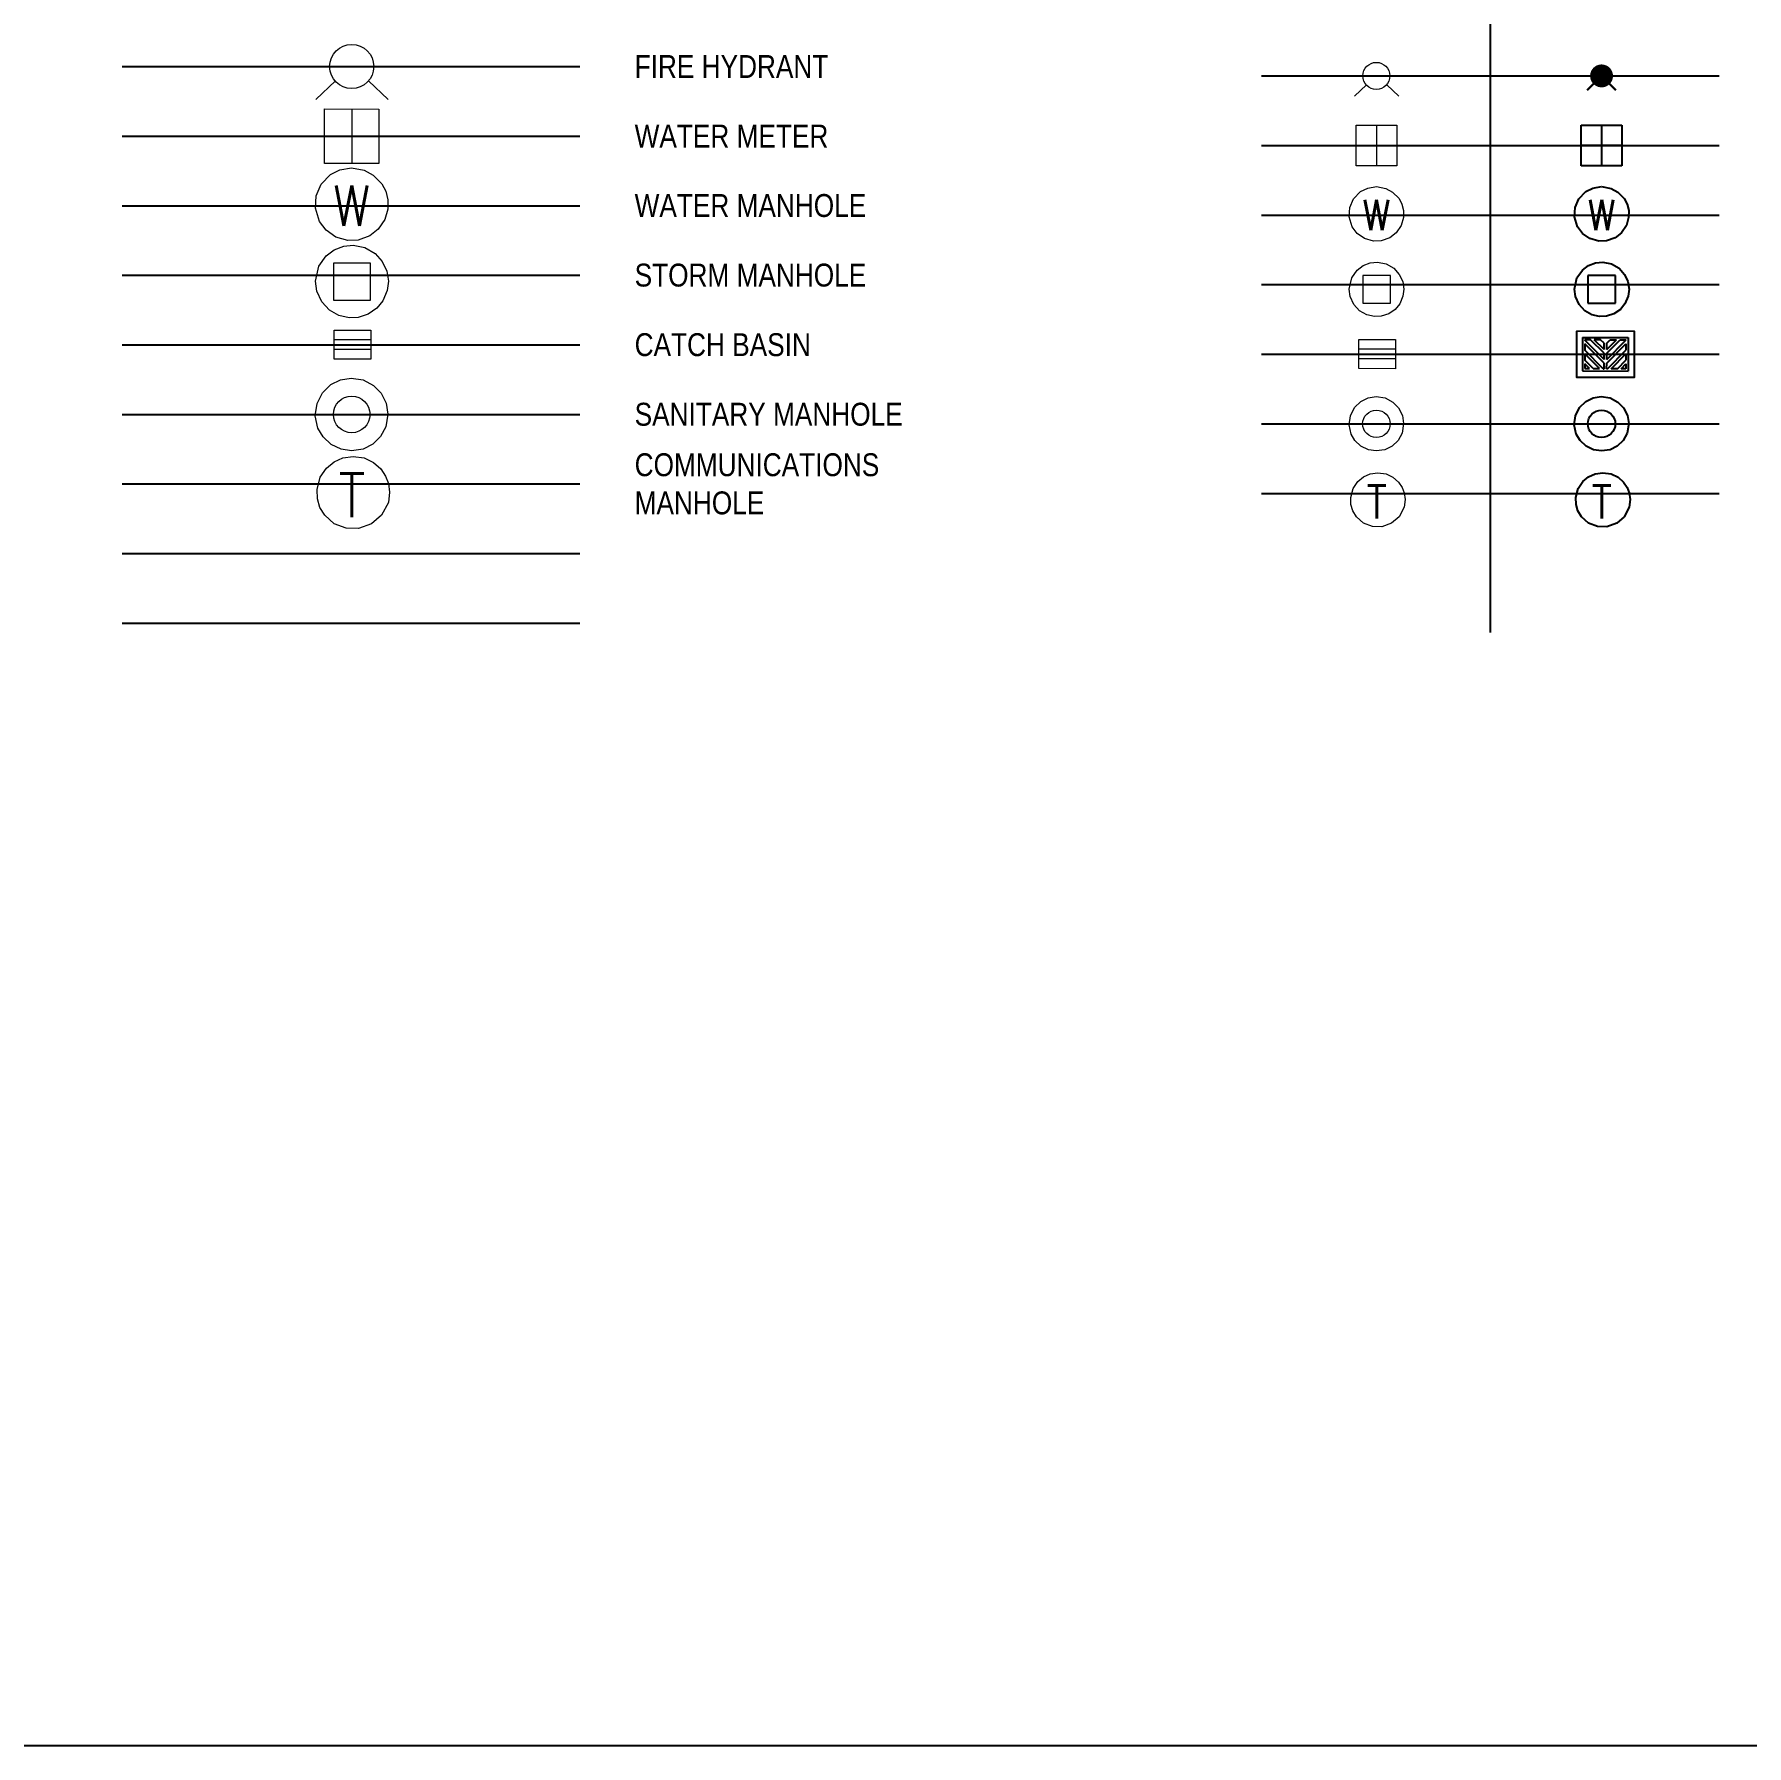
# Model space of a CAD drawing. Extents: x -0.5 to 31.5, y 0 to 18.5.
# Drawn here: x 10.01 to 19.36, y 0 to 9.35 of the extents above; entities that cross this region are included whole.
import ezdxf
from ezdxf.enums import TextEntityAlignment as Align
from ezdxf.lldxf.tags import DXFTag

# ---------------------------------------------------------------- set-up
doc = ezdxf.new("R2010")
doc.units = 0
doc.header["$MEASUREMENT"] = 0
for name, color, linetype, lineweight in [('C-UTIL-WATR-SYMB', 154, 'Continuous', 30), ('V-UTIL-FIBR-E-ITS-PDF', 22, 'FIBERO2', 15), ('V-UTIL-SSWR-SRVC-E', 97, 'SEWER', 15), ('V-UTIL-STRM-E', 77, 'STORM', 15), ('V-UTIL-WATR-E', 162, 'WATER', 15)]:
    doc.layers.add(name, color=color, linetype=linetype, lineweight=lineweight)
doc.layers.add('G-NPLT', color=151, linetype='Continuous', plot=False)
doc.layers.add('GN-ANNO', color=2, linetype='Continuous')
doc.styles.add('Note10', font='romans.shx', dxfattribs={"width": 0.9, "height": 0.1})
doc.styles.add('PMXLIN', font='simplex.shx')
doc.styles.get("Standard").update_dxf_attribs({"font": 'ARIALN.TTF'})
tags = doc.linetypes.add('FIBERO2', pattern='A,0.61,-0.17,["FO",PMXLIN,S=0.1,R=0,X=-0.12,Y=-0.05],-0.1', length=0.88).pattern_tags.tags
tags[6] = DXFTag(74, 10)
doc.linetypes.add('SEWER', pattern='A,0.5,-0.05,["S",Standard,S=0.1,R=0,X=0,Y=-0.05],-0.15,0.5', length=1.2)
doc.linetypes.add('STORM', pattern='A,1.3,-0.07,["SD",PMXLIN,S=0.1,R=0,X=-0.05,Y=-0.05],-0.13', length=1.5)
doc.linetypes.add('WATER', pattern='A,1.36,-0.08,["W",PMXLIN,S=0.1,R=0,X=-0.05,Y=-0.05],-0.07', length=1.51)

# ---------------------------------------------------------------- blocks, each defined once
blk = doc.blocks.new('CB-1')
at = {"color": 0, "linetype": 'ByBlock'}
for p, q in [((-0.9166666666667425, 1.250000000000028), (0.9166666666667425, 1.250000000000028)), ((-0.9166666666665151, -1.250000000000085), (-0.9166666666667425, 1.249999999999915)), ((-0.7895427666921933, 1.122876100025366), (-0.7592172612687591, 1.122876100025366)), ((-0.7895427666919659, 0.8065948909691372), (-0.7895427666921933, 1.122876100025366)), ((0.2939550566195521, 0.06970378213739536), (-0.7597066030693895, 1.123365441826337)), ((0.49110712471429, 0.06970378213739536), (-0.5620651931737939, 1.122876100025366)), ((-0.5620651931737939, 1.122876100025366), (-0.2154584786942451, 1.122876100025479)), ((0.7895427666921933, 0.1178748546390409), (-0.2154584786942451, 1.122876100025479)), ((0.7895427666924206, 0.3150269227337787), (-0.01830641059973459, 1.122876100025479)), ((-0.01830641059973459, 1.122876100025479), (0.328300303880269, 1.122876100025479)), ((0.7895427666921933, 0.661633637213555), (0.328300303880269, 1.122876100025479)), ((0.7895427666919659, 0.8587857053082928), (0.5254523719747795, 1.122876100025479)), ((0.5254523719747795, 1.122876100025479), (0.7895427666924206, 1.122876100025479)), ((0.7895427666924206, 1.122876100025479), (0.7895427666919659, 0.8587857053082928)), ((0.9166666666667425, -1.249999999999972), (0.9166666666667425, 1.250000000000028)), ((-0.05265165786022408, 0.06970378213739536), (-0.7895427666919659, 0.8065948909691372)), ((-0.2498037259549619, 0.06970378213739536), (-0.7895427666921933, 0.609442822874513)), ((-0.7895427666919659, 0.2628361083947368), (-0.7895427666921933, 0.609442822874513)), ((-0.5964104404345107, 0.06970378213728168), (-0.7895427666919659, 0.2628361083947368)), ((-0.2498037259549619, 0.06970378213739536), (-0.5964104404345107, 0.06970378213728168)), ((0.2939550566195521, 0.06970378213739536), (-0.05265165786022408, 0.06970378213739536)), ((0.7895427666919659, 0.06970378213739536), (0.49110712471429, 0.06970378213739536)), ((0.7895427666921933, 0.661633637213555), (0.7895427666924206, 0.3150269227337787)), ((0.7895427666921933, 0.1178748546390409), (0.7895427666919659, 0.06970378213739536)), ((-0.5964104404345107, -0.06970378213733852), (-0.7895427666919659, -0.2628361083947937)), ((-0.0526516578599967, -0.06970378213733852), (-0.7895427666919659, -0.8065948909693077)), ((-0.2498037259549619, -0.06970378213733852), (-0.7895427666921933, -0.6094428228745699)), ((-0.7895427666919659, -0.2628361083947937), (-0.7895427666921933, -0.6094428228745699)), ((-0.7895427666919659, -0.8065948909693077), (-0.7895427666919659, -1.122876100025422)), ((0.2939550566195521, -0.06970378213733852), (-0.7597066030693895, -1.12336544182628)), ((-0.2498037259549619, -0.06970378213733852), (-0.5964104404345107, -0.06970378213733852)), ((0.4911071247140626, -0.06970378213733852), (-0.5620651931737939, -1.122876100025422)), ((0.7895427666924206, -0.1178748546389841), (-0.2154584786942451, -1.122876100025422)), ((0.2939550566195521, -0.06970378213733852), (-0.0526516578599967, -0.06970378213733852)), ((0.7895427666921933, -0.3150269227336082), (-0.01830641059927984, -1.122876100025422)), ((0.7895427666919659, -0.6616336372134981), (0.328300303880269, -1.122876100025422)), ((0.7895427666924206, -0.06970378213733852), (0.4911071247140626, -0.06970378213733852)), ((0.7895427666919659, -0.8587857053081223), (0.5254523719752342, -1.122876100025422)), ((0.7895427666924206, -0.1178748546389841), (0.7895427666924206, -0.06970378213733852)), ((0.7895427666919659, -0.6616336372134981), (0.7895427666921933, -0.3150269227336082)), ((0.7895427666921933, -1.122876100025422), (0.7895427666919659, -0.8587857053081223)), ((-0.9166666666665151, -1.249999999999972), (0.9166666666667425, -1.249999999999972)), ((-0.7895427666919659, -1.122876100025422), (-0.7592172612685317, -1.122876100025422)), ((-0.5620651931737939, -1.122876100025422), (-0.2154584786942451, -1.122876100025422)), ((-0.01830641059927984, -1.122876100025422), (0.328300303880269, -1.122876100025422)), ((0.5254523719752342, -1.122876100025422), (0.7895427666921933, -1.122876100025422))]:
    blk.add_line(p, q, dxfattribs=at)
blk.add_lwpolyline([(-1.25, -1.583333333333314), (1.250000000000227, -1.583333333333371), (1.250000000000227, 1.583333333333343), (-1.25, 1.583333333333371)], close=True, dxfattribs=at)
blk = doc.blocks.new('wfh2p')
blk.add_wipeout([(-0.1250218925686963, 1.1102230246251565e-16), (-0.12026269687808798, -0.02392609244615014), (-0.10670965420794207, -0.04420965420794187), (-0.08642609244615035, -0.05776269687808801), (-0.06250000000000008, -0.06252189256869634), (-0.03857390755384983, -0.05776269687808801), (-0.0182903457920581, -0.04420965420794187), (-0.004737303121911951, -0.02392609244614992), (2.1892568696363357e-05, 1.1102230246251565e-16), (-0.004737303121911951, 0.023926092446150155), (-0.0182903457920581, 0.04420965420794232), (-0.03857390755385027, 0.05776269687808824), (-0.0625000000000003, 0.06252189256869634), (-0.08642609244615056, 0.05776269687808802), (-0.10670965420794229, 0.04420965420794187), (-0.12026269687808822, 0.02392609244614971)])
at = {"color": 0}
for q in [(0.015625, 0.078125), (0.015625, -0.078125)]:
    blk.add_line((-0.0625, 0), q, dxfattribs=at)
at = {"color": 0, "const_width": 0.0625, "flags": 128}
blk.add_lwpolyline([(-0.03125, 0, 1), (-0.09375, 0, 1)], format="xyb", close=True, dxfattribs=at)

msp = doc.modelspace()

# ---------------------------------------------------------------- linework, layer by layer
at = {"layer": 'G-NPLT'}
for p, q in [((17.96004705557094, 6.079912863090646), (17.96004705557094, 12.91991286306969)), ((10.48637955030426, 9.171210368156208), (12.98637955030426, 9.171210368156208)), ((16.71004705557094, 9.11991286308133), (19.21004705557094, 9.11991286308133)), ((10.48637955030426, 8.791210368157373), (12.98637955030426, 8.791210368157373)), ((16.71004705557094, 8.739912863082495), (19.21004705557094, 8.739912863082495)), ((10.48637955030426, 8.411210368158537), (12.98637955030426, 8.411210368158537)), ((16.71004705557094, 8.35991286308366), (19.21004705557094, 8.35991286308366)), ((10.48637955030426, 8.031210368159702), (12.98637955030426, 8.031210368159702)), ((16.71004705557094, 7.979912863084824), (19.21004705557094, 7.979912863084824)), ((10.48637955030426, 7.651210368160866), (12.98637955030426, 7.651210368160866)), ((16.71004705557094, 7.599912863085988), (19.21004705557094, 7.599912863085988)), ((10.48637955030426, 7.271210368162031), (12.98637955030426, 7.271210368162031)), ((16.71004705557094, 7.219912863087153), (19.21004705557094, 7.219912863087153)), ((10.48637955030426, 6.891210368163195), (12.98637955030426, 6.891210368163195)), ((16.71004705557094, 6.839912863088317), (19.21004705557094, 6.839912863088317)), ((10.48637955030426, 6.51121036816436), (12.98637955030426, 6.51121036816436)), ((10.48637955030426, 6.131210368165524), (12.98637955030426, 6.131210368165524))]:
    msp.add_line(p, q, dxfattribs=at)
msp.add_lwpolyline([(0, 18.54583332971203), (31.5, 18.54583332971203), (31.5, -1.77635683940025e-15), (0, 0)], close=True, dxfattribs=at)
at = {"layer": 'GN-ANNO'}
for p, q in [((18.45598560017494, 8.628498920394698), (18.45598560017494, 8.851326805770288)), ((18.45598560017494, 8.851326805770288), (18.67817310184433, 8.850857694132204)), ((18.56731372566388, 8.852412863082494), (18.56731372566388, 8.627412863082494)), ((18.67817310184433, 8.850857694132204), (18.67817310184433, 8.628498920394698)), ((18.67981372566388, 8.739912863082495), (18.45481372566388, 8.739912863082495)), ((18.67817310184433, 8.628498920394698), (18.45598560017494, 8.628498920394698)), ((18.51983576014292, 8.507197421149828), (18.56771531824608, 8.515214535661867)), ((18.56771531824608, 8.515214535661867), (18.61900482364118, 8.505839536465134)), ((18.42228660466036, 8.4007156791626), (18.44273391347497, 8.448212425584858)), ((18.44273391347497, 8.448212425584858), (18.48077296351668, 8.487815663775324)), ((18.48077296351668, 8.487815663775324), (18.51983576014292, 8.507197421149828)), ((18.61900482364118, 8.505839536465134), (18.65590824891234, 8.484589535356859)), ((18.65590824891234, 8.484589535356859), (18.6911995216634, 8.449862587399034)), ((18.6911995216634, 8.449862587399034), (18.70719277744767, 8.419062960492225)), ((18.70719277744767, 8.419062960492225), (18.71585519578194, 8.384667128211946)), ((18.41936556012489, 8.349769450604287), (18.42228660466036, 8.4007156791626)), ((18.43555169334987, 8.29567705429457), (18.41936556012489, 8.349769450604287)), ((18.71538501704464, 8.34614203512268), (18.70299000074275, 8.303066454320865)), ((18.71585519578194, 8.384667128211946), (18.71538501704464, 8.34614203512268)), ((18.46304342209015, 8.259213166259938), (18.43555169334987, 8.29567705429457)), ((18.50313552250274, 8.231252069696561), (18.46304342209015, 8.259213166259938)), ((18.55157332799983, 8.217516794455365), (18.50313552250274, 8.231252069696561)), ((18.64155419687859, 8.236126706550781), (18.59425945428785, 8.21899682647148)), ((18.67611925200446, 8.263188566300446), (18.64155419687859, 8.236126706550781)), ((18.70299000074275, 8.303066454320865), (18.67611925200446, 8.263188566300446)), ((18.59425945428785, 8.21899682647148), (18.55157332799983, 8.217516794455365)), ((18.43301245498109, 8.017683060190244), (18.46285319319099, 8.059288102594506)), ((18.46285319319099, 8.059288102594506), (18.49575452145758, 8.084302176786364)), ((18.49575452145758, 8.084302176786364), (18.53426692736206, 8.099616915526926)), ((18.53426692736206, 8.099616915526926), (18.5735444818983, 8.102679864329762)), ((18.5735444818983, 8.102679864329762), (18.62161825955949, 8.093498201247199)), ((18.62161825955949, 8.093498201247199), (18.66286893582541, 8.068986732145492)), ((18.66286893582541, 8.068986732145492), (18.69251786092167, 8.035960753348842)), ((18.41888837390683, 7.95522979925539), (18.43301245498109, 8.017683060190244)), ((18.42420600450236, 7.915190124599972), (18.41888837390683, 7.95522979925539)), ((18.64394958376755, 8.029766985355888), (18.49242671723581, 8.029766983098884)), ((18.49242671723581, 8.029766983098884), (18.49242671950591, 7.87824411657151)), ((18.64394958603765, 7.878244118828512), (18.64394958376755, 8.029766985355888)), ((18.69251786092167, 8.035960753348842), (18.7110806652588, 7.996226370041619)), ((18.7110806652588, 7.996226370041619), (18.71757615497439, 7.956043353185883)), ((18.71757615497439, 7.956043353185883), (18.71269288996804, 7.917377181324479)), ((18.44421042102726, 7.871349216876329), (18.42420600450236, 7.915190124599972)), ((18.47601705869996, 7.836934673154097), (18.44421042102726, 7.871349216876329)), ((18.49242671950591, 7.87824411657151), (18.64394958603765, 7.878244118828512)), ((18.69460254354739, 7.874968497555015), (18.67006905990524, 7.844712009622377)), ((18.71269288996804, 7.917377181324479), (18.69460254354739, 7.874968497555015)), ((18.51509539027569, 7.814873494555137), (18.47601705869996, 7.836934673154097)), ((18.55617773983499, 7.80584846614023), (18.51509539027569, 7.814873494555137)), ((18.5937426662665, 7.807015400623856), (18.55617773983499, 7.80584846614023)), ((18.63463180579814, 7.82015961264791), (18.5937426662665, 7.807015400623856)), ((18.67006905990524, 7.844712009622377), (18.63463180579814, 7.82015961264791)), ((18.42541246230208, 7.264285413415415), (18.44769052726875, 7.308875889886473)), ((18.44769052726875, 7.308875889886473), (18.48230109197281, 7.341920617398351)), ((18.48230109197281, 7.341920617398351), (18.52168552841719, 7.361827079292048)), ((18.52168552841719, 7.361827079292048), (18.56544601212914, 7.368993405469006)), ((18.56544601212914, 7.368993405469006), (18.61477601244074, 7.361428949434263)), ((18.61477601244074, 7.361428949434263), (18.65637413853507, 7.338698410558059)), ((18.65637413853507, 7.338698410558059), (18.68733888545499, 7.307307342894852)), ((18.68733888545499, 7.307307342894852), (18.70905442371692, 7.265452588848198)), ((18.41825165605366, 7.214519257218704), (18.42541246230208, 7.264285413415415)), ((18.42899286614225, 7.163160584428475), (18.41825165605366, 7.214519257218704)), ((18.71592074789766, 7.22089964902792), (18.70768583690475, 7.169489892532361)), ((18.70905442371692, 7.265452588848198), (18.71592074789766, 7.22089964902792)), ((18.45006503728179, 7.128629695629421), (18.42899286614225, 7.163160584428475)), ((18.48284757714679, 7.097007707887165), (18.45006503728179, 7.128629695629421)), ((18.68572607565399, 7.129068483785737), (18.65317857210717, 7.097673211070138)), ((18.70768583690475, 7.169489892532361), (18.68572607565399, 7.129068483785737)), ((18.52377283314669, 7.077266286081645), (18.48284757714679, 7.097007707887165)), ((18.5665159413587, 7.071379673890839), (18.52377283314669, 7.077266286081645)), ((18.61435684987769, 7.077658727290178), (18.5665159413587, 7.071379673890839)), ((18.65317857210717, 7.097673211070138), (18.61435684987769, 7.077658727290178)), ((18.46560241640846, 6.905321013208082), (18.49614321627024, 6.930477144816029)), ((18.49614321627024, 6.930477144816029), (18.53246200327131, 6.946972969927662)), ((18.53246200327131, 6.946972969927662), (18.57482241166591, 6.952591699016409)), ((18.57482241166591, 6.952591699016409), (18.619990356968, 6.946776992815501)), ((18.619990356968, 6.946776992815501), (18.65741670270518, 6.928078234004568)), ((18.65741670270518, 6.928078234004568), (18.68745626765604, 6.901998387579294)), ((18.42647512054837, 6.81778253980832), (18.43960146565524, 6.867380616411753)), ((18.43960146565524, 6.867380616411753), (18.46560241640846, 6.905321013208082)), ((18.68745626765604, 6.901998387579294), (18.70740056924124, 6.871735922668664)), ((18.70740056924124, 6.871735922668664), (18.71902544510386, 6.842651918419358)), ((18.71902544510386, 6.842651918419358), (18.72375450684058, 6.806340818321985)), ((18.42775134985868, 6.77978022610281), (18.42647512054837, 6.81778253980832)), ((18.43821642265257, 6.744073353961937), (18.42775134985868, 6.77978022610281)), ((18.45812558593762, 6.71168212022552), (18.43821642265257, 6.744073353961937)), ((18.71852764911319, 6.76455818122289), (18.69072529884589, 6.711897904792055)), ((18.72375450684058, 6.806340818321985), (18.71852764911319, 6.76455818122289)), ((18.49641243912347, 6.677505543370568), (18.45812558593762, 6.71168212022552)), ((18.54553457186858, 6.658660258506496), (18.49641243912347, 6.677505543370568)), ((18.5957831903158, 6.65714639220481), (18.54553457186858, 6.658660258506496)), ((18.6500718951721, 6.676322037074202), (18.5957831903158, 6.65714639220481)), ((18.69072529884589, 6.711897904792055), (18.6500718951721, 6.676322037074202))]:
    msp.add_line(p, q, dxfattribs=at)
msp.add_circle((18.56731372566388, 7.219912863087153), 0.07500000000000001, dxfattribs=at)
at = {"layer": 'V-UTIL-FIBR-E-ITS-PDF'}
for p, q in [((11.64447921360843, 7.011707627282489), (11.69290426294319, 7.033702060764666)), ((11.69290426294319, 7.033702060764666), (11.74938480746933, 7.041193699549662)), ((11.74938480746933, 7.041193699549662), (11.80960873453878, 7.033440757948451)), ((11.80960873453878, 7.033440757948451), (11.85951052885503, 7.008509079533873)), ((11.55158841931262, 6.861448153938877), (11.56909021278844, 6.927578922743454)), ((11.56909021278844, 6.927578922743454), (11.60375814712607, 6.978166118471893)), ((11.60375814712607, 6.978166118471893), (11.64447921360843, 7.011707627282489)), ((11.85951052885503, 7.008509079533873), (11.89956328212284, 6.973735950966843)), ((11.89956328212284, 6.973735950966843), (11.92615568423644, 6.933385997752669)), ((11.92615568423644, 6.933385997752669), (11.94165551871993, 6.89460732542026)), ((11.55329005839303, 6.810778402331529), (11.55158841931262, 6.861448153938877)), ((11.94796093436889, 6.84619252529043), (11.94099179073237, 6.790482342491636)), ((11.94165551871993, 6.89460732542026), (11.94796093436889, 6.84619252529043)), ((11.56724348878488, 6.763169239477033), (11.55329005839303, 6.810778402331529)), ((11.59378903983161, 6.719980927828477), (11.56724348878488, 6.763169239477033)), ((11.94099179073237, 6.790482342491636), (11.90392199037597, 6.720268640583857)), ((11.64483817741275, 6.674412158688542), (11.59378903983161, 6.719980927828477)), ((11.71033435440623, 6.64928511220311), (11.64483817741275, 6.674412158688542)), ((11.77733251233585, 6.647266623800864), (11.71033435440623, 6.64928511220311)), ((11.84971745214425, 6.672834150293387), (11.77733251233585, 6.647266623800864)), ((11.90392199037597, 6.720268640583857), (11.84971745214425, 6.672834150293387))]:
    msp.add_line(p, q, dxfattribs=at)
at = {"layer": 'V-UTIL-FIBR-E-ITS-PDF', "color": 140}
for p, q in [((17.23616373362987, 6.905321013208082), (17.26670453349164, 6.930477144816029)), ((17.26670453349164, 6.930477144816029), (17.30302332049271, 6.946972969927662)), ((17.30302332049271, 6.946972969927662), (17.34538372888731, 6.952591699016409)), ((17.34538372888731, 6.952591699016409), (17.3905516741894, 6.946776992815501)), ((17.3905516741894, 6.946776992815501), (17.42797801992658, 6.928078234004568)), ((17.42797801992658, 6.928078234004568), (17.45801758487745, 6.901998387579294)), ((17.19703643776977, 6.81778253980832), (17.21016278287664, 6.867380616411753)), ((17.21016278287664, 6.867380616411753), (17.23616373362987, 6.905321013208082)), ((17.45801758487745, 6.901998387579294), (17.47796188646264, 6.871735922668664)), ((17.47796188646264, 6.871735922668664), (17.48958676232526, 6.842651918419358)), ((17.48958676232526, 6.842651918419358), (17.49431582406199, 6.806340818321985)), ((17.19831266708009, 6.77978022610281), (17.19703643776977, 6.81778253980832)), ((17.20877773987398, 6.744073353961937), (17.19831266708009, 6.77978022610281)), ((17.22868690315902, 6.71168212022552), (17.20877773987398, 6.744073353961937)), ((17.48908896633459, 6.76455818122289), (17.46128661606729, 6.711897904792055)), ((17.49431582406199, 6.806340818321985), (17.48908896633459, 6.76455818122289)), ((17.26697375634488, 6.677505543370568), (17.22868690315902, 6.71168212022552)), ((17.31609588908999, 6.658660258506496), (17.26697375634488, 6.677505543370568)), ((17.36634450753721, 6.65714639220481), (17.31609588908999, 6.658660258506496)), ((17.4206332123935, 6.676322037074202), (17.36634450753721, 6.65714639220481)), ((17.46128661606729, 6.711897904792055), (17.4206332123935, 6.676322037074202))]:
    msp.add_line(p, q, dxfattribs=at)
at = {"layer": 'V-UTIL-SSWR-SRVC-E'}
for p, q in [((11.5517792548053, 7.330118652082058), (11.58148334142753, 7.389572620710135)), ((11.58148334142753, 7.389572620710135), (11.62763076103293, 7.43363225739264)), ((11.62763076103293, 7.43363225739264), (11.68014334295877, 7.460174206584236)), ((11.68014334295877, 7.460174206584236), (11.73849065457471, 7.469729308153513)), ((11.73849065457471, 7.469729308153513), (11.80426398832351, 7.459643366773856)), ((11.80426398832351, 7.459643366773856), (11.85972815644928, 7.429335981605584)), ((11.85972815644928, 7.429335981605584), (11.90101448567584, 7.387481224721308)), ((11.54223151314073, 7.263763777153111), (11.5517792548053, 7.330118652082058)), ((11.90101448567584, 7.387481224721308), (11.92996853669175, 7.331674885992436)), ((11.92996853669175, 7.331674885992436), (11.93912363559939, 7.272270966232066)), ((11.55655312659219, 7.195285546766138), (11.54223151314073, 7.263763777153111)), ((11.92814375427552, 7.203724624237987), (11.89886407260784, 7.149829412575821)), ((11.93912363559939, 7.272270966232066), (11.92814375427552, 7.203724624237987)), ((11.58464935477824, 7.149244361700733), (11.55655312659219, 7.195285546766138)), ((11.62835940793157, 7.107081711377726), (11.58464935477824, 7.149244361700733)), ((11.89886407260784, 7.149829412575821), (11.85546740121209, 7.107969048955022)), ((11.68292641593144, 7.080759815637032), (11.62835940793157, 7.107081711377726)), ((11.73991722688079, 7.072910999382623), (11.68292641593144, 7.080759815637032)), ((11.80370510490611, 7.081283070581742), (11.73991722688079, 7.072910999382623)), ((11.85546740121209, 7.107969048955022), (11.80370510490611, 7.081283070581742))]:
    msp.add_line(p, q, dxfattribs=at)
at = {"layer": 'V-UTIL-SSWR-SRVC-E', "color": 140}
for p, q in [((17.19558708250948, 7.264285413415415), (17.21786514747615, 7.308875889886473)), ((17.21786514747615, 7.308875889886473), (17.25247571218021, 7.341920617398351)), ((17.25247571218021, 7.341920617398351), (17.29186014862459, 7.361827079292048)), ((17.29186014862459, 7.361827079292048), (17.33562063233654, 7.368993405469006)), ((17.33562063233654, 7.368993405469006), (17.38495063264814, 7.361428949434263)), ((17.38495063264814, 7.361428949434263), (17.42654875874247, 7.338698410558059)), ((17.42654875874247, 7.338698410558059), (17.45751350566239, 7.307307342894852)), ((17.45751350566239, 7.307307342894852), (17.47922904392432, 7.265452588848198)), ((17.18842627626105, 7.214519257218704), (17.19558708250948, 7.264285413415415)), ((17.19916748634965, 7.163160584428475), (17.18842627626105, 7.214519257218704)), ((17.48609536810505, 7.22089964902792), (17.47786045711215, 7.169489892532361)), ((17.47922904392432, 7.265452588848198), (17.48609536810505, 7.22089964902792)), ((17.22023965748918, 7.128629695629421), (17.19916748634965, 7.163160584428475)), ((17.25302219735418, 7.097007707887165), (17.22023965748918, 7.128629695629421)), ((17.45590069586138, 7.129068483785737), (17.42335319231457, 7.097673211070138)), ((17.47786045711215, 7.169489892532361), (17.45590069586138, 7.129068483785737)), ((17.29394745335409, 7.077266286081645), (17.25302219735418, 7.097007707887165)), ((17.3366905615661, 7.071379673890839), (17.29394745335409, 7.077266286081645)), ((17.38453147008509, 7.077658727290178), (17.3366905615661, 7.071379673890839)), ((17.42335319231457, 7.097673211070138), (17.38453147008509, 7.077658727290178))]:
    msp.add_line(p, q, dxfattribs=at)
at = {"layer": 'V-UTIL-SSWR-SRVC-E'}
msp.add_circle((11.7409809392877, 7.270955251644375), 0.1, dxfattribs=at)
at = {"layer": 'V-UTIL-SSWR-SRVC-E', "color": 140}
msp.add_circle((17.33748834587128, 7.219912863087153), 0.07500000000000001, dxfattribs=at)
at = {"layer": 'V-UTIL-STRM-E'}
for p, q in [((11.60184979736805, 8.136788904321623), (11.64571823505685, 8.170141003244101)), ((11.64571823505685, 8.170141003244101), (11.69706810959615, 8.190560654898183)), ((11.69706810959615, 8.190560654898183), (11.74943818231114, 8.194644586635297)), ((11.74943818231114, 8.194644586635297), (11.81353655252606, 8.18240236919188)), ((11.81353655252606, 8.18240236919188), (11.86853745421395, 8.149720410389603)), ((11.86853745421395, 8.149720410389603), (11.9080693543423, 8.10568577199407)), ((11.54323003832251, 7.998044499869469), (11.56206214642152, 8.081315514449273)), ((11.56206214642152, 8.081315514449273), (11.60184979736805, 8.136788904321623)), ((11.84331165147015, 8.09742741467013), (11.64128116276115, 8.097427411660794)), ((11.64128116276115, 8.097427411660794), (11.64128116578795, 7.895396922957628)), ((11.84331165449694, 7.895396925966963), (11.84331165147015, 8.09742741467013)), ((11.9080693543423, 8.10568577199407), (11.93281976012513, 8.052706594251106)), ((11.93281976012513, 8.052706594251106), (11.94148041307926, 7.999129238443459)), ((11.55032021244988, 7.944658266995578), (11.54323003832251, 7.998044499869469)), ((11.94148041307926, 7.999129238443459), (11.93496939307079, 7.947574342628252)), ((11.57699276781641, 7.886203723364053), (11.55032021244988, 7.944658266995578)), ((11.61940161804669, 7.840317665067744), (11.57699276781641, 7.886203723364053)), ((11.64128116578795, 7.895396922957628), (11.84331165449694, 7.895396925966963)), ((11.91084893117659, 7.891029430935635), (11.87813761965372, 7.85068744702545)), ((11.93496939307079, 7.947574342628252), (11.91084893117659, 7.891029430935635)), ((11.67150606014766, 7.81090276026913), (11.61940161804669, 7.840317665067744)), ((11.72628252622672, 7.798869389049253), (11.67150606014766, 7.81090276026913)), ((11.77636909480207, 7.800425301694089), (11.72628252622672, 7.798869389049253)), ((11.83088794751093, 7.81795091772616), (11.77636909480207, 7.800425301694089)), ((11.87813761965372, 7.85068744702545), (11.83088794751093, 7.81795091772616)), ((11.84536987436005, 7.678303535228373), (11.64536987436004, 7.678303535228373)), ((11.6459421764128, 7.572419383759154), (11.645709716063, 7.731369047650844)), ((11.645709716063, 7.731369047650844), (11.84476578263566, 7.731031931405198)), ((11.84476578263566, 7.731031931405198), (11.84493665657938, 7.572006490976094)), ((11.84536987436005, 7.624970201895815), (11.64536987436004, 7.624970201895815)), ((11.84493665657938, 7.572006490976094), (11.6459421764128, 7.572419383759154))]:
    msp.add_line(p, q, dxfattribs=at)
at = {"layer": 'V-UTIL-STRM-E', "color": 140}
for p, q in [((17.20316708628419, 8.017683060190244), (17.23300782449409, 8.059288102594506)), ((17.23300782449409, 8.059288102594506), (17.26590915276068, 8.084302176786364)), ((17.26590915276068, 8.084302176786364), (17.30442155866516, 8.099616915526926)), ((17.30442155866516, 8.099616915526926), (17.3436991132014, 8.102679864329762)), ((17.3436991132014, 8.102679864329762), (17.39177289086259, 8.093498201247199)), ((17.39177289086259, 8.093498201247199), (17.43302356712851, 8.068986732145492)), ((17.43302356712851, 8.068986732145492), (17.46267249222477, 8.035960753348842)), ((17.18904300520993, 7.95522979925539), (17.20316708628419, 8.017683060190244)), ((17.19436063580546, 7.915190124599972), (17.18904300520993, 7.95522979925539)), ((17.41410421507065, 8.029766985355888), (17.26258134853891, 8.029766983098884)), ((17.26258134853891, 8.029766983098884), (17.26258135080901, 7.87824411657151)), ((17.41410421734075, 7.878244118828512), (17.41410421507065, 8.029766985355888)), ((17.46267249222477, 8.035960753348842), (17.4812352965619, 7.996226370041619)), ((17.4812352965619, 7.996226370041619), (17.48773078627749, 7.956043353185883)), ((17.48773078627749, 7.956043353185883), (17.48284752127114, 7.917377181324479)), ((17.21436505233036, 7.871349216876329), (17.19436063580546, 7.915190124599972)), ((17.24617169000306, 7.836934673154097), (17.21436505233036, 7.871349216876329)), ((17.26258135080901, 7.87824411657151), (17.41410421734075, 7.878244118828512)), ((17.46475717485049, 7.874968497555015), (17.44022369120834, 7.844712009622377)), ((17.48284752127114, 7.917377181324479), (17.46475717485049, 7.874968497555015)), ((17.28525002157879, 7.814873494555137), (17.24617169000306, 7.836934673154097)), ((17.32633237113809, 7.80584846614023), (17.28525002157879, 7.814873494555137)), ((17.3638972975696, 7.807015400623856), (17.32633237113809, 7.80584846614023)), ((17.40478643710124, 7.82015961264791), (17.3638972975696, 7.807015400623856)), ((17.44022369120834, 7.844712009622377), (17.40478643710124, 7.82015961264791)), ((17.24244958299638, 7.521376995201932), (17.24221712264658, 7.680326659093621)), ((17.24221712264658, 7.680326659093621), (17.44127318921925, 7.679989542847975)), ((17.44127318921925, 7.679989542847975), (17.44144406316296, 7.520964102418871)), ((17.44187728094363, 7.627261146671151), (17.24187728094363, 7.627261146671151)), ((17.44187728094363, 7.573927813338592), (17.24187728094363, 7.573927813338592)), ((17.44144406316296, 7.520964102418871), (17.24244958299638, 7.521376995201932))]:
    msp.add_line(p, q, dxfattribs=at)
at = {"layer": 'V-UTIL-WATR-E'}
for p, q in [((11.54558087652549, 8.990437139749304), (11.65320917284117, 9.092752338210595)), ((11.83258966663853, 9.092752338210595), (11.94021796295419, 8.990437139749304)), ((11.59254343863577, 8.64240332805599), (11.59254343863577, 8.939507175223444)), ((11.59254343863577, 8.939507175223444), (11.88879344086163, 8.93888169303933)), ((11.7409809392877, 8.940955251639716), (11.7409809392877, 8.640955251639717)), ((11.88879344086163, 8.93888169303933), (11.88879344086163, 8.64240332805599)), ((11.8909809392877, 8.790955251639717), (11.5909809392877, 8.790955251639717)), ((11.88879344086163, 8.64240332805599), (11.59254343863577, 8.64240332805599)), ((11.62471789326519, 8.581492319229767), (11.67680162210018, 8.607334662395772)), ((11.67680162210018, 8.607334662395772), (11.74064103290439, 8.618024148411825)), ((11.74064103290439, 8.618024148411825), (11.80902704009787, 8.605524149482846)), ((11.80902704009787, 8.605524149482846), (11.85823160712608, 8.577190814671814)), ((11.54673608145677, 8.465359006412802), (11.57399915987626, 8.528688001642479)), ((11.57399915987626, 8.528688001642479), (11.62471789326519, 8.581492319229767)), ((11.85823160712608, 8.577190814671814), (11.90528663746082, 8.530888217394715)), ((11.90528663746082, 8.530888217394715), (11.92661097850651, 8.489822048185635)), ((11.54284135540948, 8.397430701668384), (11.54673608145677, 8.465359006412802)), ((11.92661097850651, 8.489822048185635), (11.93816086961888, 8.443960938478597)), ((11.93816086961888, 8.443960938478597), (11.93753396463581, 8.39259414769291)), ((11.56442286637612, 8.325307506588763), (11.54284135540948, 8.397430701668384)), ((11.6010785046965, 8.276688989209253), (11.56442286637612, 8.325307506588763)), ((11.92100727623329, 8.335160039957156), (11.8851796112489, 8.281989522596598)), ((11.93753396463581, 8.39259414769291), (11.92100727623329, 8.335160039957156)), ((11.65453463857994, 8.23940752712475), (11.6010785046965, 8.276688989209253)), ((11.71911837924272, 8.221093826803155), (11.65453463857994, 8.23940752712475)), ((11.83909287108109, 8.245907042930378), (11.77603321429343, 8.223067202824643)), ((11.8851796112489, 8.281989522596598), (11.83909287108109, 8.245907042930378)), ((11.77603321429343, 8.223067202824643), (11.71911837924272, 8.221093826803155))]:
    msp.add_line(p, q, dxfattribs=at)
at = {"layer": 'V-UTIL-WATR-E', "color": 140}
for p, q in [((17.21740695413358, 9.00897704349614), (17.28354897798581, 9.071853949744131)), ((17.39378568436802, 9.071853949744131), (17.45992770822023, 9.00897704349614)), ((17.22616022038234, 8.628498920394698), (17.22616022038234, 8.851326805770288)), ((17.22616022038234, 8.851326805770288), (17.44834772205173, 8.850857694132204)), ((17.33748834587128, 8.852412863082494), (17.33748834587128, 8.627412863082494)), ((17.44834772205173, 8.850857694132204), (17.44834772205173, 8.628498920394698)), ((17.44998834587128, 8.739912863082495), (17.22498834587128, 8.739912863082495)), ((17.44834772205173, 8.628498920394698), (17.22616022038234, 8.628498920394698)), ((17.28999037042323, 8.507197421149828), (17.33786992852638, 8.515214535661867)), ((17.33786992852638, 8.515214535661867), (17.38915943392149, 8.505839536465134)), ((17.19244121494067, 8.4007156791626), (17.21288852375528, 8.448212425584858)), ((17.21288852375528, 8.448212425584858), (17.25092757379699, 8.487815663775324)), ((17.25092757379699, 8.487815663775324), (17.28999037042323, 8.507197421149828)), ((17.38915943392149, 8.505839536465134), (17.42606285919265, 8.484589535356859)), ((17.42606285919265, 8.484589535356859), (17.4613541319437, 8.449862587399034)), ((17.4613541319437, 8.449862587399034), (17.47734738772797, 8.419062960492225)), ((17.47734738772797, 8.419062960492225), (17.48600980606225, 8.384667128211946)), ((17.1895201704052, 8.349769450604287), (17.19244121494067, 8.4007156791626)), ((17.20570630363018, 8.29567705429457), (17.1895201704052, 8.349769450604287)), ((17.48553962732495, 8.34614203512268), (17.47314461102306, 8.303066454320865)), ((17.48600980606225, 8.384667128211946), (17.48553962732495, 8.34614203512268)), ((17.23319803237046, 8.259213166259938), (17.20570630363018, 8.29567705429457)), ((17.27329013278305, 8.231252069696561), (17.23319803237046, 8.259213166259938)), ((17.32172793828013, 8.217516794455365), (17.27329013278305, 8.231252069696561)), ((17.4117088071589, 8.236126706550781), (17.36441406456816, 8.21899682647148)), ((17.44627386228477, 8.263188566300446), (17.4117088071589, 8.236126706550781)), ((17.47314461102306, 8.303066454320865), (17.44627386228477, 8.263188566300446)), ((17.36441406456816, 8.21899682647148), (17.32172793828013, 8.217516794455365))]:
    msp.add_line(p, q, dxfattribs=at)
at = {"layer": 'V-UTIL-WATR-E'}
msp.add_circle((11.7409809392877, 9.170955251638553), 0.1204485558047901, dxfattribs=at)
at = {"layer": 'V-UTIL-WATR-E', "color": 140}
msp.add_circle((17.33748834587128, 9.11991286308133), 0.07402060167931986, dxfattribs=at)

# ---------------------------------------------------------------- block references
at = {"layer": 'GN-ANNO', "xscale": 0.1, "yscale": 0.1, "zscale": 0.1, "rotation": 269.9544874480388}
msp.add_blockref('CB-1', (18.5883128246381, 7.599926127746151), dxfattribs=at)

# ---------------------------------------------------------------- texts
at = {"layer": 'GN-ANNO', "style": 'Note10', "width": 0.8999999999068677}
msp.add_text('W', height=0.1649999999965076, dxfattribs=at).set_placement((18.56797024803355, 8.35991286308366), align=Align.MIDDLE)
at = {"layer": 'GN-ANNO', "style": 'Note10', "width": 0.9}
msp.add_text('T', height=0.18, dxfattribs=at).set_placement((18.51364648458849, 6.703504760641442))
at = {"layer": 'GN-ANNO', "char_height": 0.125, "attachment_point": 4}
for s, insert in [('FIRE HYDRANT', (13.28637955030426, 9.171210368144568)), ('WATER METER', (13.28637955030426, 8.791210368145732)), ('WATER MANHOLE', (13.28637955030426, 8.411210368146897)), ('STORM MANHOLE', (13.28637955030426, 8.031210368148061)), ('CATCH BASIN', (13.28637955030426, 7.651210368149226)), ('SANITARY MANHOLE', (13.28637955030426, 7.27121036815039)), ('COMMUNICATIONS MANHOLE', (13.28637955030426, 6.891210368151555))]:
    msp.add_mtext_dynamic_manual_height_columns(s, width=1.589900109971893, gutter_width=0.75, heights=[0], dxfattribs=dict(at, insert=insert))
at = {"layer": 'V-UTIL-FIBR-E-ITS-PDF', "style": 'Note10', "width": 0.9}
msp.add_text('T', height=0.24, dxfattribs=at).set_placement((11.66781690469944, 6.709077781716372))
at = {"layer": 'V-UTIL-FIBR-E-ITS-PDF', "color": 140, "style": 'Note10', "width": 0.9}
msp.add_text('T', height=0.18, dxfattribs=at).set_placement((17.28420780180989, 6.703504760641442))
at = {"layer": 'V-UTIL-WATR-E', "style": 'Note10', "width": 0.8999999999068677}
msp.add_text('W', height=0.2199999999953434, dxfattribs=at).set_placement((11.7409809392877, 8.410955251640882), align=Align.MIDDLE)
at = {"layer": 'V-UTIL-WATR-E', "color": 140, "style": 'Note10', "width": 0.8999999999068677}
msp.add_text('W', height=0.1649999999965076, dxfattribs=at).set_placement((17.33812485831386, 8.35991286308366), align=Align.MIDDLE)

# ---------------------------------------------------------------- next in the draw order: block references
at = {"layer": 'C-UTIL-WATR-SYMB', "color": 2, "rotation": 270}
msp.add_blockref('wfh2p', (18.56731372566388, 9.05741286308133), dxfattribs=at)

doc.saveas('drawing.dxf')
